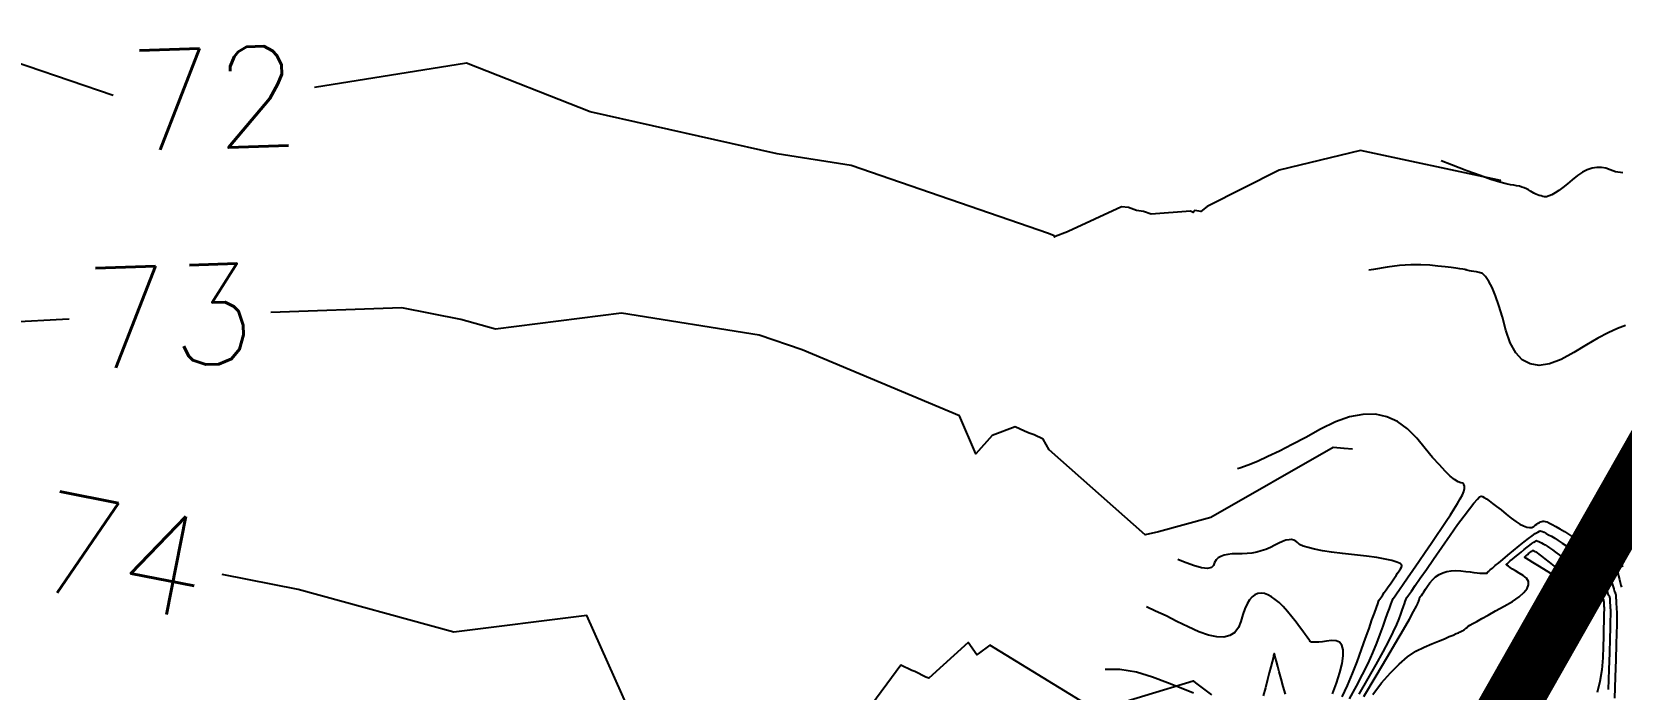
# Model space of a CAD drawing. Header units: metres. Extents: x 729358 to 732680, y 1423022 to 1426117.
# Drawn here: x 730645.5 to 730748.8, y 1425802.7 to 1425845.5 of the extents above; entities that cross this region are included whole.
import ezdxf

# ---------------------------------------------------------------- set-up
doc = ezdxf.new("R2010")
doc.units = ezdxf.units.M
doc.header["$MEASUREMENT"] = 0
doc.linetypes.add('PHANTOM', pattern=[2.5, 1.25, -0.25, 0.25, -0.25, 0.25, -0.25])
for name, color, linetype in [('36Bound', 6, 'PHANTOM'), ('CONTOUR', 59, 'Continuous'), ('HR36 IE-Exi_Xref$0$CONTOUR', 8, 'Continuous'), ('HR36 IE-Exi_Xref$0$CONTOURINDEX', 10, 'Continuous'), ('HR36 IE-Exi_Xref$0$CONTOURTEXT', 7, 'Continuous'), ('INDEX-CON', 252, 'Continuous')]:
    doc.layers.add(name, color=color, linetype=linetype)
doc.styles.add('HR36 IE-Exi_Xref$0$5mm', font='simplex', dxfattribs={"height": 5})

# ---------------------------------------------------------------- blocks, each defined once
blk = doc.blocks.new('ct 50 rai')
at = {"layer": 'CONTOUR'}
for points in [[(-252.92, 47.35), (-253.44, 47.16), (-254.04, 46.88), (-254.71, 46.53), (-255.46, 46.1), (-256.29, 45.59), (-257.11, 45.13), (-257.86, 44.85), (-258.53, 44.76), (-259.12, 44.85), (-259.63, 45.12), (-260.06, 45.58), (-260.41, 46.22), (-260.69, 47.04), (-260.92, 47.9), (-261.15, 48.65), (-261.37, 49.28), (-261.59, 49.81), (-261.81, 50.22), (-262.02, 50.53), (-262.22, 50.72), (-262.43, 50.8), (-262.61, 50.83), (-262.78, 50.86), (-262.92, 50.88), (-263.05, 50.9), (-263.15, 50.92), (-263.23, 50.94), (-263.28, 50.96), (-263.32, 50.97), (-263.37, 50.99), (-263.49, 51.02), (-263.68, 51.04), (-263.94, 51.08), (-264.26, 51.12), (-264.65, 51.16), (-265.11, 51.21), (-265.63, 51.27), (-266.22, 51.3), (-266.88, 51.29), (-267.62, 51.24), (-268.42, 51.14), (-269.29, 51), (-269.61, 50.94)], [(-271.33, 23.21), (-270.99, 23.96), (-270.67, 24.72), (-270.37, 25.49), (-270.08, 26.28), (-269.82, 27.02), (-269.59, 27.66), (-269.4, 28.21), (-269.24, 28.66), (-269.11, 29.01), (-269.02, 29.26), (-268.97, 29.42), (-268.95, 29.47), (-268.94, 29.48), (-268.94, 29.49), (-268.93, 29.5), (-268.93, 29.5), (-268.93, 29.51), (-268.93, 29.51), (-268.93, 29.51), (-268.93, 29.51), (-268.92, 29.53), (-268.89, 29.57), (-268.84, 29.63), (-268.78, 29.72), (-268.7, 29.84), (-268.6, 29.99), (-268.48, 30.16), (-268.34, 30.36), (-268.2, 30.56), (-268.07, 30.76), (-267.94, 30.94), (-267.83, 31.1), (-267.73, 31.26), (-267.64, 31.4), (-267.55, 31.53), (-267.48, 31.65), (-267.46, 31.76), (-267.56, 31.87), (-267.78, 31.97), (-268.1, 32.07), (-268.54, 32.17), (-269.09, 32.26), (-269.76, 32.35), (-270.53, 32.44), (-271.32, 32.52), (-272.02, 32.61), (-272.62, 32.71), (-273.13, 32.81), (-273.54, 32.91), (-273.87, 33.01), (-274.1, 33.12), (-274.24, 33.24), (-274.34, 33.33), (-274.47, 33.4), (-274.62, 33.43), (-274.79, 33.42), (-274.99, 33.39), (-275.21, 33.31), (-275.45, 33.21), (-275.72, 33.07), (-276, 32.93), (-276.29, 32.8), (-276.59, 32.7), (-276.89, 32.62), (-277.2, 32.56), (-277.52, 32.52), (-277.84, 32.5), (-278.17, 32.5), (-278.49, 32.5), (-278.77, 32.47), (-279.01, 32.42), (-279.22, 32.34), (-279.39, 32.24), (-279.53, 32.11), (-279.64, 31.95), (-279.7, 31.76), (-279.82, 31.61), (-280.08, 31.56), (-280.47, 31.6), (-280.99, 31.75), (-281.65, 31.98), (-282.02, 32.14)], [(-275.02, 23.39), (-275.17, 23.89), (-275.3, 24.39), (-275.42, 24.83), (-275.52, 25.19), (-275.6, 25.5), (-275.67, 25.73), (-275.71, 25.9), (-275.74, 26), (-275.75, 26.04), (-275.76, 26), (-275.79, 25.9), (-275.83, 25.72), (-275.89, 25.48), (-275.97, 25.17), (-276.07, 24.78), (-276.19, 24.33), (-276.32, 23.8), (-276.47, 23.28)], [(-280.99, 23.45), (-281.79, 23.77), (-282.68, 24.12), (-283.66, 24.5), (-284.7, 24.82), (-285.78, 24.98), (-286.74, 24.99)]]:
    blk.add_lwpolyline(points, dxfattribs=at)
at = {"layer": 'CONTOUR', "flags": 128}
for points in [[(-270.23, 23.39), (-269.64, 24.41), (-269.13, 25.32), (-268.68, 26.13), (-268.31, 26.83), (-268.02, 27.42), (-267.79, 27.91), (-267.64, 28.29), (-267.53, 28.59), (-267.44, 28.85), (-267.36, 29.08), (-267.29, 29.26), (-267.24, 29.41), (-267.2, 29.51), (-267.18, 29.58), (-267.17, 29.6), (-267.17, 29.6), (-267.17, 29.61), (-267.17, 29.61), (-267.17, 29.61), (-267.17, 29.61), (-267.16, 29.62), (-267.16, 29.62), (-267.16, 29.62), (-267.13, 29.67), (-267.02, 29.83), (-266.84, 30.09), (-266.59, 30.45), (-266.26, 30.92), (-265.86, 31.5), (-265.4, 32.17), (-264.85, 32.95), (-264.31, 33.73), (-263.83, 34.41), (-263.41, 34.98), (-263.06, 35.44), (-262.78, 35.81), (-262.55, 36.06), (-262.4, 36.21), (-262.3, 36.26), (-262.22, 36.23), (-262.11, 36.17), (-261.96, 36.08), (-261.78, 35.95), (-261.56, 35.79), (-261.3, 35.59), (-261.01, 35.36), (-260.68, 35.09), (-260.35, 34.83), (-260.06, 34.61), (-259.79, 34.44), (-259.55, 34.32), (-259.34, 34.24), (-259.16, 34.21), (-259.01, 34.23), (-258.89, 34.29), (-258.79, 34.37), (-258.69, 34.44), (-258.6, 34.5), (-258.52, 34.55), (-258.44, 34.59), (-258.36, 34.61), (-258.29, 34.63), (-258.22, 34.63), (-258.14, 34.62), (-258.02, 34.58), (-257.87, 34.51), (-257.68, 34.41), (-257.45, 34.29), (-257.19, 34.13), (-256.89, 33.95), (-256.56, 33.74), (-256.23, 33.53), (-255.93, 33.34), (-255.66, 33.16), (-255.42, 33), (-255.21, 32.86), (-255.04, 32.74), (-254.9, 32.64), (-254.79, 32.56), (-254.71, 32.49), (-254.63, 32.42), (-254.56, 32.36), (-254.5, 32.31), (-254.45, 32.26), (-254.4, 32.22), (-254.37, 32.18), (-254.34, 32.15), (-254.32, 32.1), (-254.28, 32.03), (-254.24, 31.93), (-254.19, 31.8), (-254.14, 31.65), (-254.08, 31.46), (-254.01, 31.25), (-253.93, 31), (-253.86, 30.76), (-253.79, 30.55), (-253.73, 30.37), (-253.69, 30.23), (-253.65, 30.11), (-253.62, 30.03), (-253.6, 29.97), (-253.59, 29.95), (-253.59, 29.95), (-253.59, 29.94), (-253.58, 29.93), (-253.58, 29.92), (-253.58, 29.92), (-253.57, 29.91), (-253.57, 29.9), (-253.57, 29.88), (-253.56, 29.87), (-253.56, 29.86), (-253.56, 29.85), (-253.56, 29.84), (-253.56, 29.84), (-253.56, 29.83), (-253.55, 29.82), (-253.55, 29.81), (-253.55, 29.8), (-253.55, 29.76), (-253.54, 29.7), (-253.54, 29.62), (-253.53, 29.51), (-253.53, 29.39), (-253.52, 29.24), (-253.51, 29.07), (-253.5, 28.9), (-253.49, 28.76), (-253.49, 28.63), (-253.48, 28.53), (-253.48, 28.44), (-253.48, 28.38), (-253.48, 28.34), (-253.48, 28.32), (-253.48, 28.21), (-253.49, 27.88), (-253.51, 27.35), (-253.53, 26.61), (-253.56, 25.65), (-253.59, 24.49), (-253.63, 23.12)], [(-269.34, 23.36), (-268.77, 24.12), (-268.2, 24.78), (-267.64, 25.34), (-267.09, 25.81), (-266.55, 26.18), (-266.01, 26.45), (-265.51, 26.66), (-265.07, 26.84), (-264.69, 26.99), (-264.38, 27.13), (-264.12, 27.23), (-263.92, 27.32), (-263.78, 27.37), (-263.71, 27.41), (-263.66, 27.43), (-263.62, 27.45), (-263.57, 27.48), (-263.53, 27.5), (-263.48, 27.53), (-263.43, 27.56), (-263.39, 27.6), (-263.34, 27.63), (-263.3, 27.67), (-263.26, 27.7), (-263.23, 27.72), (-263.2, 27.74), (-263.19, 27.76), (-263.17, 27.77), (-263.17, 27.78), (-263.17, 27.78), (-263.14, 27.81), (-263.03, 27.87), (-262.84, 27.97), (-262.59, 28.12), (-262.26, 28.3), (-261.85, 28.53), (-261.37, 28.8), (-260.81, 29.1), (-260.27, 29.42), (-259.84, 29.72), (-259.53, 30), (-259.32, 30.26), (-259.22, 30.5), (-259.23, 30.72), (-259.35, 30.92), (-259.57, 31.1), (-259.84, 31.26), (-260.07, 31.4), (-260.26, 31.52), (-260.42, 31.62), (-260.53, 31.7), (-260.61, 31.76), (-260.66, 31.8), (-260.67, 31.82), (-260.64, 31.85), (-260.59, 31.89), (-260.51, 31.96), (-260.41, 32.05), (-260.27, 32.16), (-260.11, 32.29), (-259.93, 32.44), (-259.71, 32.62), (-259.5, 32.79), (-259.31, 32.94), (-259.14, 33.07), (-259, 33.18), (-258.89, 33.26), (-258.8, 33.32), (-258.73, 33.35), (-258.69, 33.37), (-258.66, 33.36), (-258.61, 33.34), (-258.55, 33.31), (-258.47, 33.27), (-258.38, 33.22), (-258.27, 33.16), (-258.15, 33.09), (-258.01, 33), (-257.86, 32.9), (-257.67, 32.77), (-257.47, 32.62), (-257.24, 32.45), (-256.99, 32.26), (-256.72, 32.05), (-256.42, 31.81), (-256.09, 31.55), (-255.78, 31.3), (-255.51, 31.07), (-255.27, 30.88), (-255.08, 30.73), (-254.93, 30.6), (-254.82, 30.51), (-254.75, 30.45), (-254.72, 30.43), (-254.72, 30.41), (-254.7, 30.39), (-254.69, 30.36), (-254.67, 30.31), (-254.66, 30.26), (-254.64, 30.2), (-254.61, 30.12), (-254.59, 30.04), (-254.56, 29.96), (-254.54, 29.89), (-254.51, 29.82), (-254.49, 29.76), (-254.47, 29.72), (-254.45, 29.68), (-254.44, 29.65), (-254.42, 29.62), (-254.41, 29.61), (-254.4, 29.59), (-254.39, 29.58), (-254.38, 29.57), (-254.37, 29.56), (-254.37, 29.55), (-254.37, 29.54), (-254.36, 29.54), (-254.36, 29.53), (-254.36, 29.53), (-254.36, 29.52), (-254.36, 29.51), (-254.36, 29.49), (-254.35, 29.48), (-254.35, 29.46), (-254.35, 29.44), (-254.34, 29.42), (-254.34, 29.4), (-254.34, 29.36), (-254.33, 29.33), (-254.33, 29.29), (-254.33, 29.24), (-254.32, 29.19), (-254.32, 29.13), (-254.32, 29.08), (-254.31, 29.03), (-254.31, 28.99), (-254.31, 28.96), (-254.31, 28.93), (-254.31, 28.91), (-254.31, 28.9), (-254.31, 28.89), (-254.31, 28.84), (-254.32, 28.69), (-254.32, 28.44), (-254.33, 28.1), (-254.35, 27.66), (-254.36, 27.12), (-254.38, 26.48), (-254.4, 25.74), (-254.46, 24.97), (-254.58, 24.22), (-254.76, 23.5)]]:
    blk.add_lwpolyline(points, dxfattribs=at)
at = {"layer": 'INDEX-CON'}
for points in [[(-253.09, 57.28), (-253.57, 57.35), (-253.92, 57.47), (-254.2, 57.57), (-254.49, 57.63), (-254.79, 57.63), (-255.09, 57.58), (-255.41, 57.47), (-255.72, 57.31), (-256.05, 57.1), (-256.38, 56.83), (-256.7, 56.56), (-256.99, 56.32), (-257.26, 56.12), (-257.5, 55.97), (-257.71, 55.85), (-257.89, 55.77), (-258.05, 55.72), (-258.18, 55.72), (-258.3, 55.74), (-258.41, 55.77), (-258.53, 55.8), (-258.64, 55.84), (-258.76, 55.89), (-258.87, 55.95), (-258.99, 56.02), (-259.1, 56.09), (-259.22, 56.17), (-259.36, 56.24), (-259.5, 56.3), (-259.66, 56.35), (-259.82, 56.4), (-260, 56.43), (-260.19, 56.47), (-260.4, 56.49), (-260.68, 56.55), (-261.1, 56.66), (-261.67, 56.85), (-262.37, 57.1), (-263.23, 57.41), (-264.22, 57.79), (-264.91, 58.06)], [(-253.08, 31.73), (-253.26, 31.62), (-253.37, 31.48), (-253.41, 31.3), (-253.38, 31.07), (-253.32, 30.85), (-253.27, 30.65), (-253.22, 30.48), (-253.19, 30.34)], [(-270.85, 23.08), (-270.4, 23.9), (-270.01, 24.67), (-269.65, 25.39), (-269.34, 26.07), (-269.08, 26.7), (-268.86, 27.28), (-268.68, 27.8), (-268.51, 28.26), (-268.38, 28.64), (-268.27, 28.96), (-268.18, 29.21), (-268.11, 29.39), (-268.07, 29.5), (-268.06, 29.54), (-268.06, 29.54), (-268.05, 29.55), (-268.05, 29.55), (-268.05, 29.56), (-268.05, 29.56), (-268.05, 29.56), (-268.05, 29.57), (-268.04, 29.57), (-268.02, 29.6), (-267.94, 29.72), (-267.81, 29.91), (-267.62, 30.18), (-267.38, 30.53), (-267.09, 30.95), (-266.74, 31.44), (-266.35, 32.02), (-265.94, 32.61), (-265.55, 33.17), (-265.2, 33.7), (-264.87, 34.18), (-264.57, 34.63), (-264.3, 35.05), (-264.06, 35.43), (-263.84, 35.77), (-263.66, 36.08), (-263.52, 36.34), (-263.43, 36.57), (-263.38, 36.76), (-263.38, 36.91), (-263.42, 37.02), (-263.5, 37.1), (-263.63, 37.13), (-263.8, 37.19), (-264.03, 37.33), (-264.31, 37.56), (-264.64, 37.88), (-265.02, 38.29), (-265.46, 38.78), (-265.94, 39.35), (-266.49, 40.02), (-267.08, 40.64), (-267.73, 41.11), (-268.43, 41.42), (-269.18, 41.58), (-269.99, 41.57), (-270.85, 41.41), (-271.77, 41.09), (-272.74, 40.61), (-273.7, 40.08), (-274.59, 39.61), (-275.41, 39.19), (-276.16, 38.83), (-276.84, 38.52), (-277.44, 38.27), (-277.98, 38.08), (-278.13, 38.03)], [(-271.97, 23.4), (-271.71, 24.11), (-271.49, 24.8), (-271.34, 25.39), (-271.27, 25.88), (-271.27, 26.27), (-271.35, 26.57), (-271.5, 26.76), (-271.73, 26.86), (-272.03, 26.87), (-272.35, 26.83), (-272.62, 26.79), (-272.86, 26.77), (-273.05, 26.76), (-273.21, 26.76), (-273.32, 26.76), (-273.39, 26.78), (-273.42, 26.81), (-273.44, 26.86), (-273.5, 26.95), (-273.6, 27.09), (-273.73, 27.27), (-273.9, 27.49), (-274.1, 27.76), (-274.33, 28.07), (-274.61, 28.42), (-274.89, 28.77), (-275.16, 29.08), (-275.43, 29.34), (-275.68, 29.55), (-275.93, 29.72), (-276.16, 29.84), (-276.39, 29.92), (-276.61, 29.95), (-276.81, 29.93), (-277.01, 29.85), (-277.19, 29.71), (-277.36, 29.51), (-277.52, 29.25), (-277.67, 28.94), (-277.8, 28.56), (-277.93, 28.12), (-278.08, 27.71), (-278.32, 27.4), (-278.63, 27.2), (-279.02, 27.1), (-279.48, 27.11), (-280.03, 27.22), (-280.65, 27.44), (-281.35, 27.76), (-282.07, 28.12), (-282.78, 28.47), (-283.46, 28.79), (-284.05, 29.07)]]:
    blk.add_lwpolyline(points, dxfattribs=at)
at = {"layer": 'INDEX-CON', "flags": 128}
for points in [[(-269.92, 23.23), (-269.13, 24.57), (-268.44, 25.74), (-267.85, 26.75), (-267.36, 27.59), (-266.97, 28.26), (-266.69, 28.77), (-266.5, 29.11), (-266.42, 29.29), (-266.39, 29.38), (-266.36, 29.45), (-266.34, 29.52), (-266.32, 29.57), (-266.31, 29.61), (-266.3, 29.64), (-266.29, 29.66), (-266.29, 29.66), (-266.29, 29.66), (-266.29, 29.67), (-266.28, 29.67), (-266.28, 29.67), (-266.28, 29.67), (-266.28, 29.67), (-266.28, 29.67), (-266.28, 29.67), (-266.27, 29.69), (-266.24, 29.73), (-266.19, 29.81), (-266.12, 29.91), (-266.02, 30.04), (-265.91, 30.21), (-265.78, 30.4), (-265.63, 30.62), (-265.45, 30.84), (-265.26, 31.02), (-265.04, 31.17), (-264.8, 31.28), (-264.53, 31.36), (-264.25, 31.41), (-263.94, 31.42), (-263.62, 31.4), (-263.29, 31.36), (-263.01, 31.33), (-262.77, 31.3), (-262.56, 31.28), (-262.39, 31.26), (-262.25, 31.25), (-262.16, 31.25), (-262.1, 31.25), (-262.06, 31.25), (-262.03, 31.25), (-262, 31.26), (-261.98, 31.26), (-261.96, 31.26), (-261.95, 31.26), (-261.94, 31.26), (-261.93, 31.26), (-261.93, 31.26), (-261.93, 31.26), (-261.92, 31.26), (-261.92, 31.26), (-261.92, 31.27), (-261.92, 31.27), (-261.92, 31.27), (-261.91, 31.27), (-261.91, 31.27), (-261.91, 31.27), (-261.91, 31.27), (-261.91, 31.27), (-261.91, 31.27), (-261.91, 31.27), (-261.91, 31.27), (-261.91, 31.27), (-261.91, 31.27), (-261.91, 31.28), (-261.9, 31.29), (-261.89, 31.29), (-261.88, 31.31), (-261.87, 31.32), (-261.86, 31.34), (-261.84, 31.36), (-261.8, 31.39), (-261.71, 31.47), (-261.57, 31.58), (-261.39, 31.74), (-261.16, 31.93), (-260.89, 32.15), (-260.57, 32.42), (-260.2, 32.72), (-259.83, 33.02), (-259.51, 33.28), (-259.22, 33.5), (-258.98, 33.68), (-258.79, 33.82), (-258.63, 33.92), (-258.52, 33.98), (-258.46, 34), (-258.4, 33.99), (-258.32, 33.96), (-258.21, 33.91), (-258.07, 33.84), (-257.92, 33.75), (-257.73, 33.65), (-257.52, 33.52), (-257.29, 33.37), (-257.04, 33.21), (-256.8, 33.05), (-256.56, 32.89), (-256.33, 32.73), (-256.1, 32.56), (-255.88, 32.4), (-255.66, 32.23), (-255.44, 32.06), (-255.24, 31.89), (-255.07, 31.75), (-254.92, 31.62), (-254.79, 31.52), (-254.69, 31.43), (-254.61, 31.37), (-254.56, 31.32), (-254.53, 31.29), (-254.52, 31.26), (-254.49, 31.21), (-254.47, 31.14), (-254.43, 31.06), (-254.4, 30.95), (-254.36, 30.83), (-254.31, 30.68), (-254.26, 30.52), (-254.21, 30.36), (-254.16, 30.22), (-254.12, 30.1), (-254.09, 30), (-254.06, 29.91), (-254.04, 29.85), (-254.02, 29.81), (-254.01, 29.79), (-254, 29.78), (-253.99, 29.77), (-253.99, 29.76), (-253.98, 29.75), (-253.97, 29.74), (-253.97, 29.73), (-253.97, 29.72), (-253.97, 29.71), (-253.96, 29.7), (-253.96, 29.69), (-253.96, 29.69), (-253.96, 29.68), (-253.96, 29.66), (-253.95, 29.65), (-253.95, 29.64), (-253.95, 29.63), (-253.95, 29.61), (-253.94, 29.58), (-253.94, 29.53), (-253.94, 29.47), (-253.93, 29.4), (-253.93, 29.31), (-253.92, 29.22), (-253.91, 29.1), (-253.91, 28.99), (-253.9, 28.9), (-253.9, 28.81), (-253.9, 28.74), (-253.89, 28.69), (-253.89, 28.65), (-253.89, 28.62), (-253.89, 28.61), (-253.9, 28.5), (-253.91, 28.2), (-253.92, 27.69), (-253.94, 26.99), (-253.97, 26.08), (-254, 24.98), (-254.04, 23.68)], [(-255.04, 29.53), (-255.06, 29.56), (-255.15, 29.63), (-255.32, 29.74), (-255.55, 29.9), (-255.87, 30.09), (-256.25, 30.33), (-256.71, 30.6), (-257.24, 30.92), (-257.77, 31.24), (-258.23, 31.52), (-258.62, 31.75), (-258.94, 31.94), (-259.18, 32.09), (-259.36, 32.2), (-259.46, 32.27), (-259.49, 32.29), (-259.49, 32.3), (-259.47, 32.31), (-259.45, 32.33), (-259.42, 32.35), (-259.38, 32.39), (-259.34, 32.42), (-259.28, 32.47), (-259.22, 32.52), (-259.16, 32.57), (-259.11, 32.61), (-259.06, 32.65), (-259.02, 32.68), (-258.99, 32.7), (-258.96, 32.72), (-258.94, 32.73), (-258.93, 32.73), (-258.92, 32.73), (-258.91, 32.73), (-258.89, 32.72), (-258.87, 32.71), (-258.84, 32.69), (-258.81, 32.67), (-258.78, 32.65), (-258.74, 32.63), (-258.67, 32.58), (-258.55, 32.49), (-258.38, 32.36), (-258.16, 32.18), (-257.88, 31.96), (-257.55, 31.7), (-257.17, 31.39), (-256.74, 31.05), (-256.31, 30.7), (-255.94, 30.4), (-255.63, 30.15), (-255.37, 29.94), (-255.17, 29.78), (-255.03, 29.66), (-254.94, 29.59), (-254.92, 29.57), (-254.92, 29.57), (-254.91, 29.57), (-254.91, 29.57), (-254.91, 29.57), (-254.91, 29.57), (-254.91, 29.56), (-254.91, 29.56), (-254.91, 29.56), (-254.91, 29.56), (-254.91, 29.56), (-254.91, 29.55), (-254.9, 29.54), (-254.9, 29.54), (-254.89, 29.53), (-254.88, 29.51), (-254.87, 29.5), (-254.86, 29.49), (-254.85, 29.48), (-254.85, 29.47), (-254.84, 29.46), (-254.84, 29.46), (-254.84, 29.45), (-254.84, 29.45), (-254.84, 29.45), (-254.85, 29.45), (-254.86, 29.45), (-254.88, 29.46), (-254.9, 29.47), (-254.93, 29.48), (-254.96, 29.49), (-255, 29.51), (-255.04, 29.53)], [(-262.11, 23.37), (-261.22, 23.95), (-260.37, 24.55), (-259.54, 25.18), (-258.82, 25.72), (-258.29, 26.09), (-257.96, 26.27), (-257.82, 26.28), (-257.88, 26.1), (-258.13, 25.75), (-258.57, 25.21), (-259.21, 24.5), (-259.89, 23.74), (-260.49, 23.09)]]:
    blk.add_lwpolyline(points, dxfattribs=at)

msp = doc.modelspace()

# ---------------------------------------------------------------- linework, layer by layer
at = {"layer": '36Bound', "const_width": 3.84}
msp.add_lwpolyline([(731089.29, 1424869.87), (731097.59, 1425120.07), (731110.41, 1425192.42), (731138.07, 1425349.11), (731186.64, 1425492.9), (731134.88, 1425523.96), (731220.89, 1425664.9), (730803.81, 1425911.35), (730764.78, 1425842.6), (730723.84, 1425770.49), (730682.74, 1425698.76), (730672.5, 1425703.91), (730659.08, 1425710.65), (730650.07, 1425715.18), (730455.78, 1425812.86), (730385.15, 1425653.57), (730390.36, 1425601.87), (730354.83, 1425374.71), (730264.08, 1425176.5), (730117.5, 1425088.87), (729994.08, 1425024.16), (729814.03, 1424892.64)], dxfattribs=at)
at = {"layer": 'HR36 IE-Exi_Xref$0$CONTOUR', "elevation": 73, "flags": 128}
for points in [[(730647.96, 1425826.79), (730647.52, 1425826.78), (730637.82, 1425826.25), (730632.8, 1425827.96), (730614.98, 1425824.13), (730613.11, 1425818.98), (730606.24, 1425811.08), (730599.28, 1425807.92), (730590.98, 1425803.42), (730581.25, 1425801.38), (730574.74, 1425796.9), (730563.6, 1425794.03), (730560.9, 1425796.83), (730558.6, 1425805.21), (730563.08, 1425810.27), (730562.52, 1425810.93), (730562.44, 1425811.04), (730561.88, 1425811.7), (730561.8, 1425811.81), (730561.2, 1425812.65), (730556.8, 1425816.24), (730543.95, 1425815.77), (730533.64, 1425811.54)], [(730731.35, 1425818.35), (730730.82, 1425818.39), (730730.82, 1425818.39), (730730.09, 1425818.44), (730722.16, 1425813.9), (730718.74, 1425812.96), (730717.89, 1425812.77), (730711.65, 1425818.29), (730711.26, 1425818.99), (730710.66, 1425819.28), (730710.34, 1425819.39), (730710.03, 1425819.51), (730709.43, 1425819.8), (730707.94, 1425819.24), (730706.87, 1425818.04), (730705.81, 1425820.51), (730695.6, 1425824.79), (730692.79, 1425825.76), (730683.85, 1425827.18), (730675.67, 1425826.14), (730673.41, 1425826.76), (730669.57, 1425827.52), (730661.05, 1425827.23)]]:
    msp.add_lwpolyline(points, dxfattribs=at)
at = {"layer": 'HR36 IE-Exi_Xref$0$CONTOURINDEX', "flags": 128}
for points, elevation in [([(730650.81, 1425841.33), (730639.61, 1425845.14), (730632.22, 1425843.55), (730619.18, 1425840.21), (730603.91, 1425831.19), (730600.82, 1425827.06), (730595.22, 1425826.94), (730590.74, 1425825.89), (730585.31, 1425825.04), (730585.25, 1425824.99), (730576.21, 1425823.12), (730575.91, 1425823.34), (730575.44, 1425823.75), (730575.14, 1425823.98), (730574.7, 1425824.43), (730574.5, 1425824.32), (730569.24, 1425825.29), (730560.57, 1425830.08), (730543.33, 1425830.54), (730541.19, 1425830.46), (730539.8, 1425829.89), (730538.58, 1425829.91), (730526.15, 1425827.47)], 72), ([(730741, 1425835.8), (730740.97, 1425835.81), (730740.97, 1425835.81), (730740.79, 1425835.86), (730731.87, 1425837.76), (730726.58, 1425836.47), (730721.92, 1425834.12), (730721.49, 1425833.8), (730721.1, 1425833.86), (730721.01, 1425833.73), (730721, 1425833.73), (730720.82, 1425833.81), (730718.28, 1425833.62), (730717.77, 1425833.8), (730717.31, 1425833.86), (730716.79, 1425834.04), (730716.34, 1425834.1), (730712.87, 1425832.48), (730712.83, 1425832.47), (730712.04, 1425832.17), (730712, 1425832.13), (730711.96, 1425832.21), (730711.61, 1425832.36), (730698.78, 1425836.78), (730693.96, 1425837.55), (730681.82, 1425840.28), (730673.78, 1425843.43), (730663.9, 1425841.86)], 72), ([(730684.33, 1425801.43), (730681.6, 1425807.53), (730672.96, 1425806.44), (730662.83, 1425809.22), (730657.9, 1425810.2)], 74), ([(730722.22, 1425802.37), (730721.18, 1425803.16), (730721.04, 1425803.27), (730721, 1425803.26), (730714.71, 1425801.36), (730707.79, 1425805.6), (730707.02, 1425805.03), (730706.97, 1425805), (730706.95, 1425804.98), (730706.37, 1425805.77), (730703.82, 1425803.46), (730703.63, 1425803.53), (730702.91, 1425803.88), (730702.72, 1425803.96), (730702.01, 1425804.31), (730699.81, 1425801.34)], 74)]:
    msp.add_lwpolyline(points, dxfattribs=dict(at, elevation=elevation))

# ---------------------------------------------------------------- block references
msp.add_blockref('ct 50 rai', (731002.02, 1425779.03, 78))

# ---------------------------------------------------------------- texts
at = {"layer": 'HR36 IE-Exi_Xref$0$CONTOURTEXT', "char_height": 6.5, "attachment_point": 5, "style": 'HR36 IE-Exi_Xref$0$5mm'}
for s, insert, rotation in [('{72}', (730657.37, 1425841.17, 72), 1.937), ('{73}', (730654.5, 1425827.01, 73), 1.937), ('{74}', (730651.36, 1425811.49, 74), 348.8082)]:
    msp.add_mtext(s, dxfattribs=dict(at, insert=insert, rotation=rotation))

doc.saveas('drawing.dxf')
